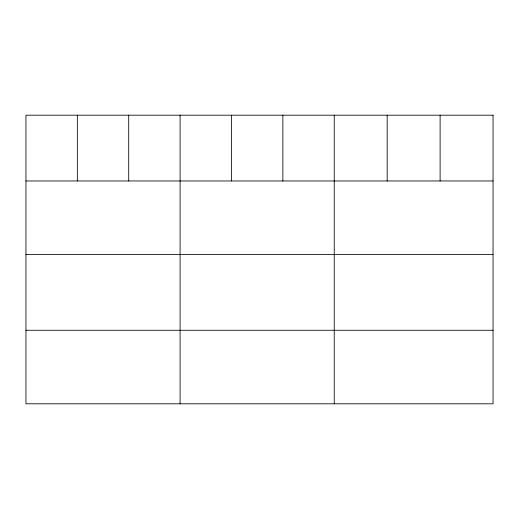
<?xml version="1.0" encoding="UTF-8"?>
<svg xmlns="http://www.w3.org/2000/svg" width="519" height="519" viewBox="0 0 519 519"><rect width="100%" height="100%" fill="white"/><g stroke="black" fill="none" stroke-linecap="round" stroke-linejoin="round"><path stroke-width="0.78" d="M25.95 180.969L493.05 180.969M25.95 254.505L493.05 254.505M25.95 330.272L493.05 330.272M440.112 115.192L440.112 180.969M387.174 115.192L387.174 180.969M334.236 115.192L334.236 403.808M282.855 115.192L282.855 180.969M231.474 115.192L231.474 180.969M180.093 115.192L180.093 403.808M128.712 115.192L128.712 180.969M77.331 115.192L77.331 180.969M493.05 115.192L25.95 115.192L25.95 403.808L493.05 403.808L493.05 115.192"/></g></svg>
